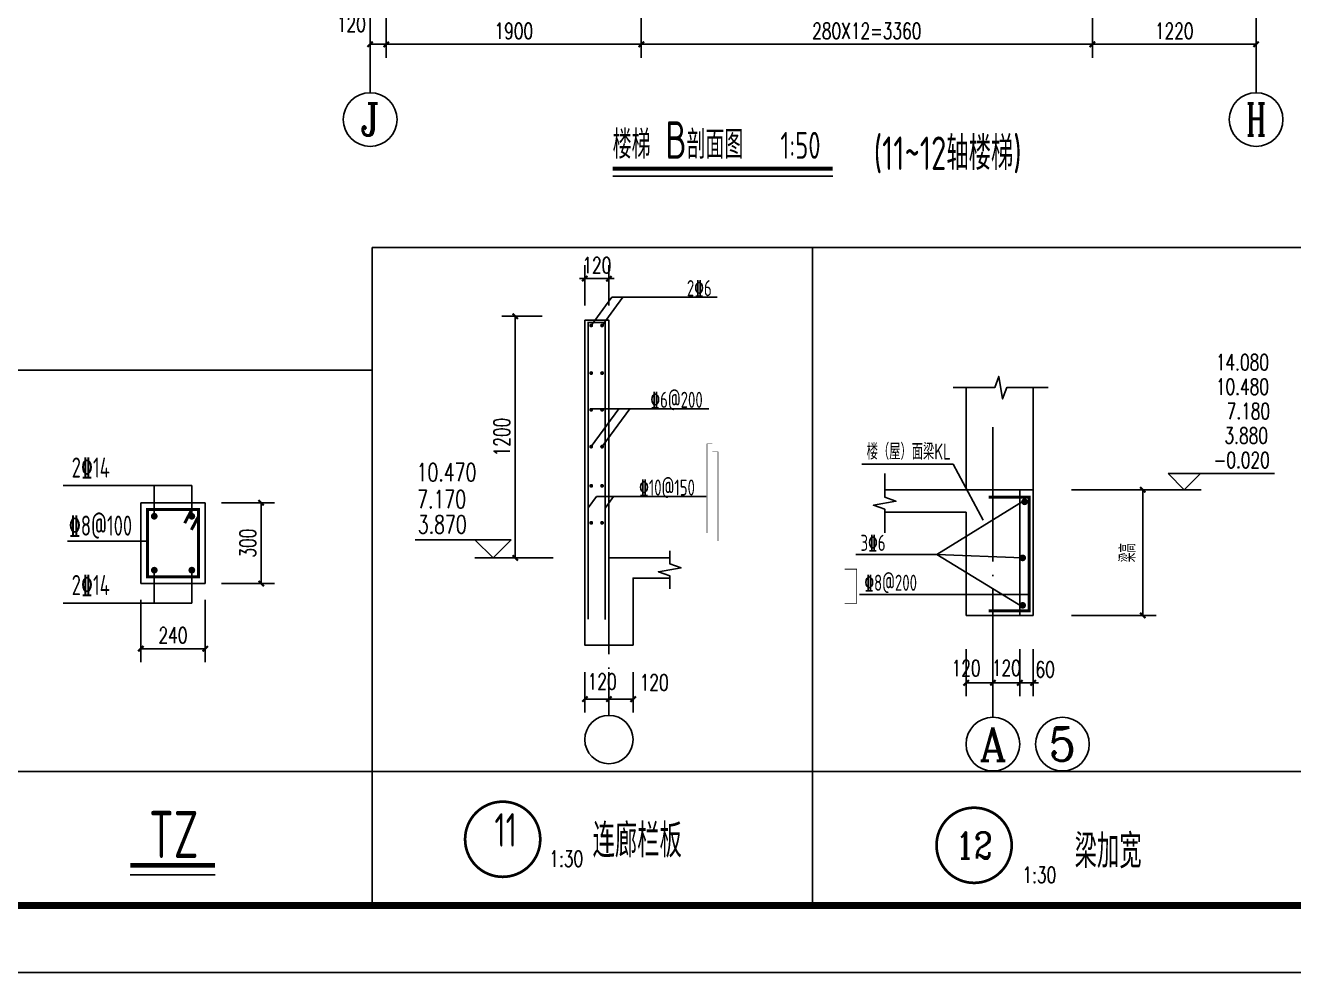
# Model space of a CAD drawing. Extents: x 1051052 to 1482120, y -981644 to -673261.
# Drawn here: x 1448506 to 1467402, y -981644 to -967533 of the extents above; entities that cross this region are included whole.
import ezdxf
from ezdxf.enums import TextEntityAlignment as Align

# ---------------------------------------------------------------- set-up
doc = ezdxf.new("R2010")
doc.units = 0
doc.header["$LTSCALE"] = 1000
doc.header["$MEASUREMENT"] = 0
doc.linetypes.add('DOTE', pattern=[2.42, 2, -0.2, 0.02, -0.2])
for name, color, linetype in [('82', 2, 'Continuous'), ('A-Fixt', 81, 'Continuous'), ('AXIS', 3, 'Continuous'), ('AXIS_TEXT', 7, 'Continuous'), ('DIM_ELEV', 3, 'Continuous'), ('DIM_IDEN', 3, 'Continuous'), ('DIM_LEAD', 3, 'Continuous'), ('DIM_SYMB', 3, 'Continuous'), ('DOTE', 1, 'DOTE'), ('PUB_DIM', 3, 'Continuous'), ('PUB_TEXT', 7, 'Continuous'), ('TK', 142, 'Continuous'), ('剖面钢筋', 1, 'Continuous'), ('填充', 8, 'Continuous'), ('钢筋', 1, 'Continuous')]:
    doc.layers.add(name, color=color, linetype=linetype)
doc.layers.add('TAB', color=7, linetype='Continuous', lineweight=25)
doc.styles.add('_TCH_AXIS', font='COMPLEX', dxfattribs={"bigfont": 'GBCBIG'})
doc.styles.add('_TCH_DIM', font='SIMPLEX', dxfattribs={"bigfont": 'GBCBIG'})
doc.styles.add('_TCH_DIM_T3', font='SIMPLEX', dxfattribs={"width": 0.705882, "bigfont": 'GBCBIG'})
doc.styles.add('_TCH_LABEL', font='COMPLEX', dxfattribs={"bigfont": 'GBCBIG'})
doc.styles.add('COMPLEX', font='COMPLEX')
doc.styles.get("Standard").update_dxf_attribs({"font": 'tssdeng.shx', "width": 0.7, "bigfont": '0hztxt.shx'})
doc.styles.add('TSSD_Norm', font='Tssdeng.shx', dxfattribs={"width": 0.7, "bigfont": 'hztxt.shx'})
doc.dimstyles.new('TCH-25-0.4&&80', dxfattribs={"dimtxt": 238, "dimasz": 80, "dimexe": 200, "dimexo": 240, "dimgap": 80, "dimtad": 1, "dimdec": 0, "dimlfac": 0.25, "dimzin": 0, "dimdsep": 46, "dimtxsty": '_TCH_DIM_T3', "dimblk": 'ARCHTICK', "dimcen": 0.09, "dimclrt": 7, "dimazin": 2, "dimtfac": 1, "dimtdec": 0, "dimtix": 1, "dimtmove": 2, "dimatfit": 3, "dimfxl": 0, "dimtolj": 1, "dimtzin": 0, "dimarcsym": 0})
doc.dimstyles.new('TCH-30&&80', dxfattribs={"dimtxt": 238, "dimasz": 80, "dimexe": 200, "dimexo": 240, "dimgap": 101, "dimtad": 1, "dimdec": 0, "dimlfac": 0.3, "dimzin": 0, "dimdsep": 46, "dimtxsty": '_TCH_DIM_T3', "dimblk": 'ARCHTICK', "dimcen": 0.09, "dimclrt": 7, "dimazin": 2, "dimtfac": 1, "dimtdec": 0, "dimtix": 1, "dimtmove": 2, "dimatfit": 3, "dimfxl": 0, "dimtolj": 1, "dimtzin": 0, "dimarcsym": 0})
doc.dimstyles.new('TCH-30--80', dxfattribs={"dimtxt": 238, "dimasz": 80, "dimexe": 200, "dimexo": 240, "dimgap": 80, "dimtad": 1, "dimdec": 0, "dimlfac": 0.333333, "dimzin": 0, "dimdsep": 46, "dimtxsty": '_TCH_DIM_T3', "dimblk": 'ARCHTICK', "dimcen": 0.09, "dimclrt": 7, "dimazin": 2, "dimtfac": 1, "dimtdec": 0, "dimtix": 1, "dimtmove": 2, "dimatfit": 3, "dimfxl": 0, "dimtolj": 1, "dimtzin": 0, "dimarcsym": 0})
doc.dimstyles.new('TCH-50&&80', dxfattribs={"dimtxt": 238, "dimasz": 80, "dimexe": 200, "dimexo": 240, "dimgap": 80, "dimtad": 1, "dimdec": 0, "dimlfac": 0.5, "dimzin": 0, "dimdsep": 46, "dimtxsty": '_TCH_DIM_T3', "dimblk": 'ARCHTICK', "dimcen": 0.09, "dimclrt": 7, "dimazin": 2, "dimtfac": 1, "dimtdec": 0, "dimtix": 1, "dimtmove": 2, "dimatfit": 3, "dimfxl": 0, "dimtolj": 1, "dimtzin": 0, "dimarcsym": 0})

# ---------------------------------------------------------------- blocks, each defined once
blk = doc.blocks.new('_ArchTick')
at = {"color": 0, "linetype": 'ByBlock', "const_width": 0.4}
blk.add_lwpolyline([(-0.5, -0.5), (0.5, 0.5)], dxfattribs=at)
blk = doc.blocks.new('*D668')
at = {"layer": 'Defpoints', "color": 0, "transparency": 16777216}
for p in [(1451186, -974645), (1452019, -974645), (1451186, -975848)]:
    blk.add_point(p, dxfattribs=at)
at = {"layer": 'PUB_DIM', "color": 0, "lineweight": -2, "transparency": 16777216}
for p, q in [((1451426, -974645), (1452219, -974645)), ((1452019, -975848), (1452019, -974645)), ((1451426, -975848), (1452219, -975848))]:
    blk.add_line(p, q, dxfattribs=at)
at = {"layer": 'PUB_DIM', "color": 0, "lineweight": -2, "transparency": 16777216, "xscale": 80, "yscale": 80, "zscale": 80}
for p, rotation in [((1452019, -974645), 90), ((1452019, -975848), 270)]:
    blk.add_blockref('_ArchTick', p, dxfattribs=dict(at, rotation=rotation))
at = {"layer": 'PUB_DIM', "color": 7, "transparency": 16777216, "insert": (1451820, -975247), "char_height": 238, "attachment_point": 5, "rotation": 90, "style": '_TCH_DIM_T3'}
blk.add_mtext('\\A1;300', dxfattribs=at)
blk = doc.blocks.new('*D669')
at = {"layer": 'Defpoints', "color": 0, "transparency": 16777216}
for p in [(1450226, -975848), (1451186, -975848), (1451186, -976818)]:
    blk.add_point(p, dxfattribs=at)
at = {"layer": 'PUB_DIM', "color": 0, "lineweight": -2, "transparency": 16777216}
for p, q in [((1450226, -976088), (1450226, -977018)), ((1451186, -976088), (1451186, -977018)), ((1450226, -976818), (1451186, -976818))]:
    blk.add_line(p, q, dxfattribs=at)
at = {"layer": 'PUB_DIM', "color": 0, "lineweight": -2, "transparency": 16777216, "xscale": 80, "yscale": 80, "zscale": 80, "rotation": 180}
blk.add_blockref('_ArchTick', (1450226, -976818), dxfattribs=at)
at = {"layer": 'PUB_DIM', "color": 0, "lineweight": -2, "transparency": 16777216, "xscale": 80, "yscale": 80, "zscale": 80}
blk.add_blockref('_ArchTick', (1451186, -976818), dxfattribs=at)
at = {"layer": 'PUB_DIM', "color": 7, "transparency": 16777216, "insert": (1450706, -976619), "char_height": 238, "attachment_point": 5, "style": '_TCH_DIM_T3'}
blk.add_mtext('\\A1;240', dxfattribs=at)
blk = doc.blocks.new('*D685')
at = {"layer": 'Defpoints', "color": 0, "transparency": 16777216}
for p in [(1453643, -966489), (1453883, -966489), (1453883, -967815)]:
    blk.add_point(p, dxfattribs=at)
at = {"layer": 'PUB_DIM', "color": 0, "lineweight": -2, "transparency": 16777216}
for p, q in [((1453643, -966729), (1453643, -968015)), ((1453883, -966729), (1453883, -968015)), ((1453643, -967815), (1453883, -967815))]:
    blk.add_line(p, q, dxfattribs=at)
at = {"layer": 'PUB_DIM', "color": 0, "lineweight": -2, "transparency": 16777216, "xscale": 80, "yscale": 80, "zscale": 80, "rotation": 180}
blk.add_blockref('_ArchTick', (1453643, -967815), dxfattribs=at)
at = {"layer": 'PUB_DIM', "color": 0, "lineweight": -2, "transparency": 16777216, "xscale": 80, "yscale": 80, "zscale": 80}
blk.add_blockref('_ArchTick', (1453883, -967815), dxfattribs=at)
at = {"layer": 'PUB_DIM', "color": 7, "transparency": 16777216, "insert": (1453363, -967512), "char_height": 238, "attachment_point": 5, "style": '_TCH_DIM_T3'}
blk.add_mtext('\\A1;120', dxfattribs=at)
blk = doc.blocks.new('*D686')
at = {"layer": 'Defpoints', "color": 0, "transparency": 16777216}
for p in [(1453883, -966489), (1457683, -966489), (1457683, -967815)]:
    blk.add_point(p, dxfattribs=at)
at = {"layer": 'PUB_DIM', "color": 0, "lineweight": -2, "transparency": 16777216}
for p, q in [((1453883, -966729), (1453883, -968015)), ((1457683, -966729), (1457683, -968015)), ((1453883, -967815), (1457683, -967815))]:
    blk.add_line(p, q, dxfattribs=at)
at = {"layer": 'PUB_DIM', "color": 0, "lineweight": -2, "transparency": 16777216, "xscale": 80, "yscale": 80, "zscale": 80, "rotation": 180}
blk.add_blockref('_ArchTick', (1453883, -967815), dxfattribs=at)
at = {"layer": 'PUB_DIM', "color": 0, "lineweight": -2, "transparency": 16777216, "xscale": 80, "yscale": 80, "zscale": 80}
blk.add_blockref('_ArchTick', (1457683, -967815), dxfattribs=at)
at = {"layer": 'PUB_DIM', "color": 7, "transparency": 16777216, "insert": (1455783, -967616), "char_height": 238, "attachment_point": 5, "style": '_TCH_DIM_T3'}
blk.add_mtext('\\A1;1900', dxfattribs=at)
blk = doc.blocks.new('*D687')
at = {"layer": 'Defpoints', "color": 0, "transparency": 16777216}
for p in [(1457683, -966501), (1464403, -966501), (1464403, -967815)]:
    blk.add_point(p, dxfattribs=at)
at = {"layer": 'PUB_DIM', "color": 0, "lineweight": -2, "transparency": 16777216}
for p, q in [((1457683, -966741), (1457683, -968015)), ((1464403, -966741), (1464403, -968015)), ((1457683, -967815), (1464403, -967815))]:
    blk.add_line(p, q, dxfattribs=at)
at = {"layer": 'PUB_DIM', "color": 0, "lineweight": -2, "transparency": 16777216, "xscale": 80, "yscale": 80, "zscale": 80, "rotation": 180}
blk.add_blockref('_ArchTick', (1457683, -967815), dxfattribs=at)
at = {"layer": 'PUB_DIM', "color": 0, "lineweight": -2, "transparency": 16777216, "xscale": 80, "yscale": 80, "zscale": 80}
blk.add_blockref('_ArchTick', (1464403, -967815), dxfattribs=at)
at = {"layer": 'PUB_DIM', "color": 7, "transparency": 16777216, "insert": (1461043, -967616), "char_height": 238, "attachment_point": 5, "style": '_TCH_DIM_T3'}
blk.add_mtext('\\A1;{\\W0.70588;280X12=3360}', dxfattribs=at)
blk = doc.blocks.new('_AXISO')
blk.add_circle((0, 0), 0.5)
at = {"layer": 'AXIS_TEXT', "style": 'COMPLEX', "width": 1.041667}
blk.add_attdef('A', text='', height=0.56, dxfattribs=at).set_placement((-0.25, -0.28), (0.25, -0.28), align=Align.FIT)
blk = doc.blocks.new('*D688')
at = {"layer": 'Defpoints', "color": 0, "transparency": 16777216}
for p in [(1466843, -965979), (1464403, -966501), (1466843, -967815)]:
    blk.add_point(p, dxfattribs=at)
at = {"layer": 'PUB_DIM', "color": 0, "lineweight": -2, "transparency": 16777216}
for p, q in [((1466843, -966219), (1466843, -968015)), ((1464403, -966741), (1464403, -968015)), ((1464403, -967815), (1466843, -967815))]:
    blk.add_line(p, q, dxfattribs=at)
at = {"layer": 'PUB_DIM', "color": 0, "lineweight": -2, "transparency": 16777216, "xscale": 80, "yscale": 80, "zscale": 80, "rotation": 180}
blk.add_blockref('_ArchTick', (1464403, -967815), dxfattribs=at)
at = {"layer": 'PUB_DIM', "color": 0, "lineweight": -2, "transparency": 16777216, "xscale": 80, "yscale": 80, "zscale": 80}
blk.add_blockref('_ArchTick', (1466843, -967815), dxfattribs=at)
at = {"layer": 'PUB_DIM', "color": 7, "transparency": 16777216, "insert": (1465623, -967616), "char_height": 238, "attachment_point": 5, "style": '_TCH_DIM_T3'}
blk.add_mtext('\\A1;1220', dxfattribs=at)
blk = doc.blocks.new('*D866')
at = {"layer": 'Defpoints', "color": 0, "transparency": 16777216}
for p in [(1457201, -976374), (1457561, -976374), (1457201, -977569)]:
    blk.add_point(p, dxfattribs=at)
at = {"layer": 'PUB_DIM', "color": 0, "lineweight": -2, "transparency": 16777216}
for p, q in [((1457201, -977169), (1457201, -977769)), ((1457561, -977169), (1457561, -977769)), ((1457561, -977569), (1457201, -977569))]:
    blk.add_line(p, q, dxfattribs=at)
at = {"layer": 'PUB_DIM', "color": 0, "lineweight": -2, "transparency": 16777216, "xscale": 80, "yscale": 80, "zscale": 80}
for p, rotation in [((1457201, -977569), 180.0000000000371), ((1457561, -977569), 3.701039474890422e-11)]:
    blk.add_blockref('_ArchTick', p, dxfattribs=dict(at, rotation=rotation))
at = {"layer": 'PUB_DIM', "color": 7, "transparency": 16777216, "insert": (1457875, -977321), "char_height": 238, "attachment_point": 5, "style": '_TCH_DIM_T3'}
blk.add_mtext('\\A1;120', dxfattribs=at)
blk = doc.blocks.new('*D863')
at = {"layer": 'Defpoints', "color": 0, "transparency": 16777216}
for p in [(1455804, -971866), (1456731, -971866), (1456731, -975466)]:
    blk.add_point(p, dxfattribs=at)
at = {"layer": 'PUB_DIM', "color": 0, "lineweight": -2, "transparency": 16777216}
for p, q in [((1456204, -971866), (1455604, -971866)), ((1455804, -975466), (1455804, -971866)), ((1456204, -975466), (1455604, -975466))]:
    blk.add_line(p, q, dxfattribs=at)
at = {"layer": 'PUB_DIM', "color": 0, "lineweight": -2, "transparency": 16777216, "xscale": 80, "yscale": 80, "zscale": 80}
for p, rotation in [((1455804, -971866), 90), ((1455804, -975466), 270)]:
    blk.add_blockref('_ArchTick', p, dxfattribs=dict(at, rotation=rotation))
at = {"layer": 'PUB_DIM', "color": 7, "transparency": 16777216, "insert": (1455605, -973666), "char_height": 238, "attachment_point": 5, "rotation": 90, "style": '_TCH_DIM_T3'}
blk.add_mtext('\\A1;1200', dxfattribs=at)
blk = doc.blocks.new('*D864')
at = {"layer": 'Defpoints', "color": 0, "transparency": 16777216}
for p in [(1456841, -971306), (1456841, -972394), (1457201, -972708)]:
    blk.add_point(p, dxfattribs=at)
at = {"layer": 'PUB_DIM', "color": 0, "lineweight": -2, "transparency": 16777216}
for p, q in [((1456841, -971706), (1456841, -971106)), ((1457201, -971706), (1457201, -971106)), ((1456841, -971306), (1456761, -971306)), ((1457201, -971306), (1456841, -971306)), ((1457201, -971306), (1457281, -971306))]:
    blk.add_line(p, q, dxfattribs=at)
at = {"layer": 'PUB_DIM', "color": 0, "lineweight": -2, "transparency": 16777216, "xscale": 80, "yscale": 80, "zscale": 80}
blk.add_blockref('_ArchTick', (1456841, -971306), dxfattribs=at)
at = {"layer": 'PUB_DIM', "color": 0, "lineweight": -2, "transparency": 16777216, "xscale": 80, "yscale": 80, "zscale": 80, "rotation": 180}
blk.add_blockref('_ArchTick', (1457201, -971306), dxfattribs=at)
at = {"layer": 'PUB_DIM', "color": 7, "transparency": 16777216, "insert": (1457021, -971107), "char_height": 238, "attachment_point": 5, "style": '_TCH_DIM_T3'}
blk.add_mtext('\\A1;120', dxfattribs=at)
blk = doc.blocks.new('*D865')
at = {"layer": 'Defpoints', "color": 0, "transparency": 16777216}
for p in [(1456841, -976285), (1457201, -976285), (1456841, -977569)]:
    blk.add_point(p, dxfattribs=at)
at = {"layer": 'PUB_DIM', "color": 0, "lineweight": -2, "transparency": 16777216}
for p, q in [((1456841, -977169), (1456841, -977769)), ((1457201, -977169), (1457201, -977769)), ((1457201, -977569), (1456841, -977569))]:
    blk.add_line(p, q, dxfattribs=at)
at = {"layer": 'PUB_DIM', "color": 0, "lineweight": -2, "transparency": 16777216, "xscale": 80, "yscale": 80, "zscale": 80, "rotation": 180}
blk.add_blockref('_ArchTick', (1456841, -977569), dxfattribs=at)
at = {"layer": 'PUB_DIM', "color": 0, "lineweight": -2, "transparency": 16777216, "xscale": 80, "yscale": 80, "zscale": 80}
blk.add_blockref('_ArchTick', (1457201, -977569), dxfattribs=at)
at = {"layer": 'PUB_DIM', "color": 7, "transparency": 16777216, "insert": (1457100, -977308), "char_height": 238, "attachment_point": 5, "style": '_TCH_DIM_T3'}
blk.add_mtext('\\A1;120', dxfattribs=at)
blk = doc.blocks.new('A2K')
at = {"layer": 'TK'}
blk.add_lwpolyline([(0, 0), (59400, 0), (59400, 42000), (0, 42000)], close=True, dxfattribs=at)
at = {"layer": 'TK', "const_width": 100}
blk.add_lwpolyline([(2500, 1000), (58400, 1000), (58400, 41000), (2500, 41000)], close=True, dxfattribs=at)
blk = doc.blocks.new('*D976')
at = {"layer": 'Defpoints', "color": 0, "transparency": 16777216}
for p in [(1463854, -974451), (1465155, -974451), (1463854, -976322)]:
    blk.add_point(p, dxfattribs=at)
at = {"layer": 'PUB_DIM', "color": 0, "lineweight": -2, "transparency": 16777216}
for p, q in [((1464094, -974451), (1465355, -974451)), ((1465155, -976322), (1465155, -974451)), ((1464094, -976322), (1465355, -976322))]:
    blk.add_line(p, q, dxfattribs=at)
at = {"layer": 'PUB_DIM', "color": 0, "lineweight": -2, "transparency": 16777216, "xscale": 80, "yscale": 80, "zscale": 80}
for p, rotation in [((1465155, -974451), 90), ((1465155, -976322), 270)]:
    blk.add_blockref('_ArchTick', p, dxfattribs=dict(at, rotation=rotation))
at = {"layer": 'PUB_DIM', "color": 7, "transparency": 16777216, "insert": (1464928, -975387), "char_height": 238, "attachment_point": 5, "rotation": 90, "style": '_TCH_DIM_T3'}
blk.add_mtext('\\A1;梁高', dxfattribs=at)
blk = doc.blocks.new('*D977')
at = {"layer": 'Defpoints', "color": 0, "transparency": 16777216}
for p in [(1462522, -976586), (1462922, -976586), (1462922, -977326)]:
    blk.add_point(p, dxfattribs=at)
at = {"layer": 'PUB_DIM', "color": 0, "lineweight": -2, "transparency": 16777216}
for p, q in [((1462522, -976826), (1462522, -977526)), ((1462922, -976826), (1462922, -977526)), ((1462522, -977326), (1462922, -977326))]:
    blk.add_line(p, q, dxfattribs=at)
at = {"layer": 'PUB_DIM', "color": 0, "lineweight": -2, "transparency": 16777216, "xscale": 80, "yscale": 80, "zscale": 80, "rotation": 180}
blk.add_blockref('_ArchTick', (1462522, -977326), dxfattribs=at)
at = {"layer": 'PUB_DIM', "color": 0, "lineweight": -2, "transparency": 16777216, "xscale": 80, "yscale": 80, "zscale": 80}
blk.add_blockref('_ArchTick', (1462922, -977326), dxfattribs=at)
at = {"layer": 'PUB_DIM', "color": 7, "transparency": 16777216, "insert": (1462522, -977109), "char_height": 238, "attachment_point": 5, "style": '_TCH_DIM_T3'}
blk.add_mtext('\\A1;120', dxfattribs=at)
blk = doc.blocks.new('*D978')
at = {"layer": 'Defpoints', "color": 0, "transparency": 16777216}
for p in [(1462922, -976586), (1463322, -976586), (1463322, -977326)]:
    blk.add_point(p, dxfattribs=at)
at = {"layer": 'PUB_DIM', "color": 0, "lineweight": -2, "transparency": 16777216}
for p, q in [((1462922, -976826), (1462922, -977526)), ((1463322, -976826), (1463322, -977526)), ((1462922, -977326), (1462842, -977326)), ((1462922, -977326), (1463322, -977326)), ((1463322, -977326), (1463402, -977326))]:
    blk.add_line(p, q, dxfattribs=at)
at = {"layer": 'PUB_DIM', "color": 0, "lineweight": -2, "transparency": 16777216, "xscale": 80, "yscale": 80, "zscale": 80}
blk.add_blockref('_ArchTick', (1462922, -977326), dxfattribs=at)
at = {"layer": 'PUB_DIM', "color": 0, "lineweight": -2, "transparency": 16777216, "xscale": 80, "yscale": 80, "zscale": 80, "rotation": 180}
blk.add_blockref('_ArchTick', (1463322, -977326), dxfattribs=at)
at = {"layer": 'PUB_DIM', "color": 7, "transparency": 16777216, "insert": (1463122, -977106), "char_height": 238, "attachment_point": 5, "style": '_TCH_DIM_T3'}
blk.add_mtext('\\A1;120', dxfattribs=at)
blk = doc.blocks.new('*D979')
at = {"layer": 'Defpoints', "color": 0, "transparency": 16777216}
for p in [(1463322, -976586), (1463521, -976586), (1463521, -977326)]:
    blk.add_point(p, dxfattribs=at)
at = {"layer": 'PUB_DIM', "color": 0, "lineweight": -2, "transparency": 16777216}
for p, q in [((1463322, -976826), (1463322, -977526)), ((1463521, -976826), (1463521, -977526)), ((1463322, -977326), (1463242, -977326)), ((1463322, -977326), (1463521, -977326)), ((1463521, -977326), (1463601, -977326))]:
    blk.add_line(p, q, dxfattribs=at)
at = {"layer": 'PUB_DIM', "color": 0, "lineweight": -2, "transparency": 16777216, "xscale": 80, "yscale": 80, "zscale": 80}
blk.add_blockref('_ArchTick', (1463322, -977326), dxfattribs=at)
at = {"layer": 'PUB_DIM', "color": 0, "lineweight": -2, "transparency": 16777216, "xscale": 80, "yscale": 80, "zscale": 80, "rotation": 180}
blk.add_blockref('_ArchTick', (1463521, -977326), dxfattribs=at)
at = {"layer": 'PUB_DIM', "color": 7, "transparency": 16777216, "insert": (1463700, -977127), "char_height": 238, "attachment_point": 5, "style": '_TCH_DIM_T3'}
blk.add_mtext('\\A1;60', dxfattribs=at)

msp = doc.modelspace()

# ---------------------------------------------------------------- linework, layer by layer
at = {"layer": '82'}
for p, q in [((1451186.068, -974645.364), (1450226.426, -974645.364)), ((1450226.426, -974645.364), (1450226.426, -975627.042)), ((1451186.068, -975848.37), (1451186.068, -974645.364)), ((1450226.426, -975627.042), (1450226.426, -975256.106)), ((1450226.426, -975256.106), (1450226.426, -975848.37)), ((1450226.426, -975848.37), (1451186.068, -975848.37))]:
    msp.add_line(p, q, dxfattribs=at)
at = {"layer": 'A-Fixt', "color": 0}
for p, q in [((1462522.45, -972929.756), (1462522.45, -974450.552)), ((1463521.45, -974450.552), (1463521.45, -972929.756)), ((1462522.45, -974450.552), (1461309.457, -974450.552)), ((1463521.45, -974450.552), (1463321.65, -974450.552)), ((1463321.65, -974450.552), (1463321.65, -976322.46)), ((1463521.45, -976322.46), (1463521.45, -974450.552)), ((1461309.457, -974783.552), (1462522.45, -974783.552)), ((1462522.45, -974783.552), (1462522.45, -976322.46)), ((1462522.45, -976322.46), (1463521.45, -976322.46))]:
    msp.add_line(p, q, dxfattribs=at)
for points in [[(1458106.495, -975765.648), (1457560.649, -975765.648), (1457560.649, -976765), (1456841.369, -976765), (1456841.369, -976765), (1456841.369, -976765), (1456841.369, -976765), (1456841.369, -976765), (1456841.369, -971925.741)], [(1457201.009, -971925.741), (1456841.369, -971925.741), (1456841.369, -971925.741), (1456841.369, -971925.741)], [(1457201.009, -971925.741), (1457201.009, -971925.741), (1457201.009, -972285.381), (1457201.009, -975465.948)], [(1463321.65, -974450.552), (1462522.45, -974450.552)], [(1457201.009, -975465.948), (1457560.649, -975465.948)], [(1457560.649, -975465.948), (1458106.495, -975465.948)]]:
    msp.add_lwpolyline(points, dxfattribs=at)
at = {"layer": 'AXIS'}
for p, q in [((1453643.258, -967576.258), (1453643.258, -968535.691)), ((1466843.258, -967576.258), (1466843.258, -968535.691))]:
    msp.add_line(p, q, dxfattribs=at)
for centre, radius in [((1457201.009, -978172.113), 359.64), ((1462922.05, -978239.414), 399.6), ((1463957.176, -978239.414), 399.6)]:
    msp.add_circle(centre, radius, dxfattribs=at)
at = {"layer": 'DIM_ELEV'}
for p, q in [((1465772.322, -974450.552), (1465532.322, -974210.552)), ((1465532.322, -974210.552), (1467115.522, -974210.552)), ((1465772.322, -974450.552), (1466012.322, -974210.552)), ((1465212.322, -974450.552), (1466012.322, -974450.552))]:
    msp.add_line(p, q, dxfattribs=at)
at = {"layer": 'DIM_ELEV', "color": 0}
for p, q in [((1465136.047, -974450.552), (1466022.564, -974450.552)), ((1455744.859, -975195.948), (1454314.337, -975195.948)), ((1455474.859, -975465.948), (1455204.859, -975195.948)), ((1455474.859, -975465.948), (1455744.859, -975195.948)), ((1456369.928, -975465.948), (1455204.859, -975465.948))]:
    msp.add_line(p, q, dxfattribs=at)
at = {"layer": 'DIM_IDEN', "const_width": 40}
for points in [[(1456177.587, -979657.158, 1), (1455057.587, -979657.158, 1)], [(1463201.461, -979747.17, 1), (1462081.461, -979747.17, 1)]]:
    msp.add_lwpolyline(points, format="xyb", close=True, dxfattribs=at)
at = {"layer": 'DIM_LEAD'}
for p, q in [((1456936.517, -972003.544), (1457244.037, -971583.121)), ((1457098.478, -972003.544), (1457405.997, -971583.121)), ((1458812.878, -971583.121), (1457244.037, -971583.121)), ((1458689.106, -973246.415), (1456935.385, -973246.415)), ((1456936.517, -973808.599), (1457347.728, -973246.415)), ((1457098.478, -973808.599), (1457509.688, -973246.415)), ((1462330.291, -974068.002), (1460968.44, -974068.002)), ((1462775.863, -974904.479), (1462330.291, -974068.002)), ((1462775.863, -974904.479), (1462330.291, -974068.002)), ((1462775.863, -974904.479), (1462330.291, -974068.002)), ((1462775.863, -974904.479), (1462330.291, -974068.002)), ((1456891.69, -974722.142), (1457015.151, -974553.353)), ((1458650.468, -974553.353), (1457015.151, -974553.353)), ((1457144.629, -974725.568), (1457270.596, -974553.353)), ((1463371.621, -974618.42), (1462087.387, -975415.326)), ((1462087.387, -975415.326), (1460877.246, -975415.326)), ((1463364.956, -975465.648), (1462087.387, -975415.326)), ((1463364.956, -976197.056), (1462087.387, -975415.326)), ((1463459.628, -976009.162), (1460934.727, -976009.162))]:
    msp.add_line(p, q, dxfattribs=at)
at = {"layer": 'DIM_SYMB'}
for points, const_width in [([(1457257.027, -969667.43), (1460535.438, -969667.43)], 56), ([(1450069.588, -980046.206), (1451333.338, -980046.206)], 70)]:
    msp.add_lwpolyline(points, dxfattribs=dict(at, const_width=const_width))
for points in [[(1457257.027, -969779.43), (1460535.438, -969779.43)], [(1463745.968, -972929.756), (1463127.923, -972929.756), (1463066.776, -973097.756), (1463007.53, -972761.756), (1462947.923, -972929.756), (1462329.878, -972929.756)], [(1461309.457, -974210.552), (1461309.457, -974560.41), (1461477.457, -974621.557), (1461141.457, -974680.803), (1461309.457, -974740.41), (1461309.457, -975090.268)], [(1458106.495, -975360.348), (1458106.495, -975552.624), (1458274.495, -975613.771), (1457938.495, -975673.017), (1458106.495, -975732.624), (1458106.495, -975924.9)], [(1450069.588, -980186.206), (1451333.338, -980186.206)]]:
    msp.add_lwpolyline(points, dxfattribs=at)
at = {"layer": 'DOTE', "linetype": 'DOTE'}
for p, q in [((1453643.258, -968417.092), (1453643.258, -944188.108)), ((1466843.258, -968417.092), (1466843.258, -944188.108)), ((1462922.05, -973517.691), (1462922.05, -977839.814))]:
    msp.add_line(p, q, dxfattribs=at)
at = {"layer": 'DOTE'}
msp.add_line((1457201.009, -974897.34), (1457201.009, -977812.473), dxfattribs=at)
at = {"layer": 'PUB_TEXT'}
for p, q in [((1450426.426, -974389.662), (1449070.934, -974389.662)), ((1450426.426, -974845.364), (1450426.426, -974389.662)), ((1450986.068, -974389.662), (1450426.426, -974389.662)), ((1450986.068, -974845.364), (1450986.068, -974389.662)), ((1449134.636, -975217.611), (1450326.426, -975217.611)), ((1450426.426, -975648.37), (1450426.426, -976140.066)), ((1450986.068, -975648.37), (1450986.068, -976140.066)), ((1450426.426, -976140.066), (1449070.934, -976140.066)), ((1450986.068, -976140.066), (1450426.426, -976140.066))]:
    msp.add_line(p, q, dxfattribs=at)
at = {"layer": 'TAB'}
for p, q in [((1453673.446, -970843.364), (1474119.569, -970843.364)), ((1453673.446, -980643.929), (1453673.446, -970843.364)), ((1460231.813, -980643.929), (1460231.813, -970843.364)), ((1425219.569, -972669.05), (1453673.446, -972669.05)), ((1425219.569, -978649.969), (1467561.202, -978649.969))]:
    msp.add_line(p, q, dxfattribs=at)
at = {"layer": '剖面钢筋'}
for points, const_width in [([(1457087.187, -971958.176), (1457087.187, -971958.176), (1457087.187, -971958.176), (1456891.69, -971958.022), (1456891.69, -976382.354)], 25), ([(1456922.443, -971958.022), (1456922.443, -971958.022), (1456922.443, -971958.022), (1457144.629, -971958.022), (1457144.629, -976385.693)], 25), ([(1458740.19, -973765.879), (1458662.105, -973765.818), (1458662.105, -975093.117)], 7.5), ([(1458740.19, -973884.85), (1458826.508, -973884.85), (1458826.508, -975213.151)], 7.5)]:
    msp.add_lwpolyline(points, dxfattribs=dict(at, const_width=const_width))
for points, const_width in [([(1456950.917, -972003.544, -1), (1456922.117, -972003.544, -1)], 28.8), ([(1457112.878, -972003.544, -1), (1457084.078, -972003.544, -1)], 28.8), ([(1456950.917, -972712.642, -1), (1456922.117, -972712.642, -1)], 28.8), ([(1457112.878, -972712.642, -1), (1457084.078, -972712.642, -1)], 28.8), ([(1456950.917, -973259.35, -1), (1456922.117, -973259.35, -1)], 28.8), ([(1457112.878, -973259.35, -1), (1457084.078, -973259.35, -1)], 28.8), ([(1456950.917, -973808.599, -1), (1456922.117, -973808.599, -1)], 28.8), ([(1457112.878, -973808.599, -1), (1457084.078, -973808.599, -1)], 28.8), ([(1456950.917, -974392.255, -1), (1456922.117, -974392.255, -1)], 28.8), ([(1457112.878, -974392.255, -1), (1457084.078, -974392.255, -1)], 28.8), ([(1463368.604, -974630.326, 1), (1463418.604, -974630.326, 1)], 50), ([(1456950.917, -974943.322, -1), (1456922.117, -974943.322, -1)], 28.8), ([(1457112.878, -974943.322, -1), (1457084.078, -974943.322, -1)], 28.8), ([(1463339.956, -975465.648, 1), (1463389.956, -975465.648, 1)], 50), ([(1463339.956, -976172.056, 1), (1463389.956, -976172.056, 1)], 50)]:
    msp.add_lwpolyline(points, format="xyb", close=True, dxfattribs=dict(at, const_width=const_width))
for points in [[(1462858.622, -974560.754, 45, 45, 0), (1462858.622, -974560.754, 45, 45, 0), (1463459.628, -974560.754, 45, 45, 0), (1463459.628, -975875.342, 45, 45, 0), (1463459.628, -976252.095, 45, 45, 0), (1462858.622, -976252.095, 45, 45, 0), (1462858.622, -976252.095, 0, 0, 0)], [(1460712.001, -975635.077, 13.5, 13.5, 0), (1460712.001, -975635.077, 13.5, 13.5, 0), (1460892.302, -975635.077, 13.5, 13.5, 0), (1460892.302, -976029.454, 13.5, 13.5, 0), (1460892.302, -976142.479, 13.5, 13.5, 0), (1460712.001, -976142.479, 13.5, 13.5, 0), (1460712.001, -976142.479, 0, 0, 0)]]:
    msp.add_lwpolyline(points, format="xyseb", dxfattribs=at)
at = {"layer": '钢筋', "const_width": 45}
for points in [[(1451086.068, -974745.364), (1450326.426, -974745.364), (1450326.426, -975748.37), (1451086.068, -975748.37), (1451086.068, -974745.364)], [(1450986.068, -974745.364), (1450879.645, -974948.069)], [(1451086.068, -974845.364), (1450979.645, -975048.069)]]:
    msp.add_lwpolyline(points, dxfattribs=at)
at = {"layer": '钢筋', "const_width": 50}
for points in [[(1450451.426, -974845.364, 1), (1450401.426, -974845.364, 1), (1450451.426, -974845.364, 1)], [(1451011.068, -974845.364, 1), (1450961.068, -974845.364, 1), (1451011.068, -974845.364, 1)], [(1450451.426, -975648.37, 1), (1450401.426, -975648.37, 1), (1450451.426, -975648.37, 1)], [(1451011.068, -975648.37, 1), (1450961.068, -975648.37, 1), (1451011.068, -975648.37, 1)]]:
    msp.add_lwpolyline(points, format="xyb", dxfattribs=at)

# ---------------------------------------------------------------- block references
at = {"layer": 'AXIS'}
ref = msp.add_blockref('_AXISO', (1453643.258, -968935.691), dxfattribs=dict(at, xscale=800, yscale=800, zscale=800))
ref.add_attrib('A', 'J', dxfattribs={"layer": 'AXIS_TEXT', "height": 476.148, "style": '_TCH_AXIS', "width": 1.181818}).set_placement((1453495.879, -969173.766), (1453790.637, -969173.766), align=Align.FIT)
ref = msp.add_blockref('_AXISO', (1466843.258, -968935.691), dxfattribs=dict(at, xscale=800, yscale=800, zscale=800))
ref.add_attrib('A', 'H', dxfattribs={"layer": 'AXIS_TEXT', "height": 476.148, "style": '_TCH_AXIS', "width": 0.65}).set_placement((1466695.879, -969173.766), (1466990.637, -969173.766), align=Align.FIT)
at = {"layer": '填充'}
msp.add_blockref('A2K', (1422719.569, -981643.929), dxfattribs=at)

# ---------------------------------------------------------------- texts
at = {"layer": 'AXIS_TEXT', "style": '_TCH_AXIS'}
for s, width, p, p2 in [('A', 0.944444, (1462720.908, -978487.884), (1463123.192, -978487.884)), ('5', 1.214286, (1463756.034, -978487.884), (1464158.318, -978487.884))]:
    msp.add_text(s, height=496.939, dxfattribs=dict(at, width=width)).set_placement(p, p2, align=Align.FIT)
at = {"layer": 'PUB_TEXT', "color": 7, "width": 0.7}
for s, height, p in [('B', 560, (1458041.027, -969520.154)), ('楼梯', 423.3071, (1457257.027, -969520.154)), ('剖面图', 423.3071, (1458357.642, -969520.154)), ('1:50', 400, (1459755.438, -969520.154))]:
    msp.add_text(s, height=height, dxfattribs=at).set_placement(p)
at = {"layer": 'PUB_TEXT', "width": 0.7}
for s, height, p in [('(11~12轴楼梯)', 500, (1461146.204, -969687.668)), ('TZ', 700, (1450348.436, -979935.372)), ('连廊栏板', 500, (1456956.972, -979927.806)), ('梁加宽', 500, (1464139.286, -980084.767))]:
    msp.add_text(s, height=height, dxfattribs=at).set_placement(p)
at = {"layer": 'PUB_TEXT'}
for s, height, style, width, p in [('2%%1326', 240, 'TSSD_Norm', 0.7, (1458362.722, -971567.642)), ('%%1326@200', 240, 'TSSD_Norm', 0.7, (1457818.951, -973230.936)), ('2%%13214', 300, 'TSSD_Norm', 0.7, (1449196.427, -974269.663)), ('%%13210@150', 240, 'TSSD_Norm', 0.7, (1457651.082, -974537.874)), ('%%1328@100', 300, 'TSSD_Norm', 0.7, (1449152.832, -975135.191)), ('2%%13214', 300, 'TSSD_Norm', 0.7, (1449196.427, -976020.068)), ('1:30', 238, '_TCH_DIM', 0.705882, (1456312.646, -980066.289))]:
    msp.add_text(s, height=height, dxfattribs=dict(at, style=style, width=width)).set_placement(p)
at = {"layer": 'PUB_TEXT', "color": 7}
for s, height, style, width, p in [('14.080', 238, '_TCH_DIM', 0.705882, (1466243.522, -972670.552)), ('10.480', 238, '_TCH_DIM', 0.705882, (1466243.522, -973034.552)), ('7.180', 238, '_TCH_DIM', 0.705882, (1466403.522, -973398.552)), ('3.880', 238, '_TCH_DIM', 0.705882, (1466371.522, -973762.552)), ('楼（屋）面梁', 240, 'TSSD_Norm', 0.7, (1461040.44, -974001.672)), ('KL', 240, 'TSSD_Norm', 0.7, (1462048.44, -974001.672)), ('-0.020', 238, '_TCH_DIM', 0.705882, (1466211.522, -974126.552)), ('3%%1326', 240, 'TSSD_Norm', 0.7, (1460949.246, -975361.787)), ('%%1328@200', 240, 'TSSD_Norm', 0.7, (1461006.727, -975955.624)), ('1:30', 238, '_TCH_DIM', 0.705882, (1463361.461, -980307.17))]:
    msp.add_text(s, height=height, dxfattribs=dict(at, style=style, width=width)).set_placement(p)
at = {"layer": 'PUB_TEXT', "color": 0, "style": '_TCH_DIM', "width": 0.705882}
for s, p in [('10.470', (1454334.739, -974324.284)), ('7.170', (1454342.668, -974725.575)), ('3.870', (1454352.327, -975101.448))]:
    msp.add_text(s, height=267.75, dxfattribs=at).set_placement(p)
at = {"layer": 'PUB_TEXT', "width": 0.7}
msp.add_text('11', height=500, dxfattribs=at).set_placement((1455495.325, -979918.087), align=Align.BOTTOM_LEFT)
at = {"layer": 'PUB_TEXT', "color": 7, "style": '_TCH_LABEL'}
msp.add_text('12', height=394.1346, dxfattribs=at).set_placement((1462369.32, -979944.238), (1462913.601, -979944.238), align=Align.FIT)

# ---------------------------------------------------------------- dimensions: what is measured, and where the dimension line sits
at = {"layer": 'PUB_DIM'}
dim = msp.add_linear_dim(base=(1466843.258, -967815.155), p1=(1464403.258, -966501.445), p2=(1466843.258, -965979.356), angle=180, dimstyle='TCH-50&&80', dxfattribs=at)
dim.commit()
dim.dimension.update_dxf_attribs({"geometry": '*D688', "text_midpoint": (1465623.258, -967616.155)})
for base, p1, p2, angle, dimstyle, picture, middle, dimtype in [((1453883.258, -967815.155), (1453643.258, -966488.745), (1453883.258, -966488.745), 0, 'TCH-50&&80', '*D685', (1453363.258, -967512.267), 129), ((1456841.369, -977569.277), (1457201.009, -976284.575), (1456841.369, -976284.575), 180, 'TCH-30--80', '*D865', (1457100.138, -977307.971), 128), ((1457200.649, -977569.277), (1457560.649, -976374.265), (1457200.649, -976374.265), 180, 'TCH-30--80', '*D866', (1457875.334, -977320.68), 129), ((1462922.05, -977325.783), (1462522.45, -976586.36), (1462922.05, -976586.36), 0, 'TCH-30&&80', '*D977', (1462522.45, -977108.517), 129), ((1463521.45, -977325.783), (1463321.65, -976586.36), (1463521.45, -976586.36), 0, 'TCH-30&&80', '*D979', (1463699.553, -977127.414), 129)]:
    dim = msp.add_linear_dim(base=base, p1=p1, p2=p2, angle=angle, dimstyle=dimstyle, dxfattribs=at)
    dim.commit()
    dim.dimension.update_dxf_attribs({"geometry": picture, "text_midpoint": middle, "dimtype": dimtype})
for p1, p2, distance, dimstyle, picture, middle in [((1453883.258, -966488.745), (1457683.258, -966488.745), -1326.411, 'TCH-50&&80', '*D686', (1455783.258, -967616.155)), ((1456730.849, -975465.948), (1456730.849, -971865.801), 926.604, 'TCH-30--80', '*D863', (1455605.245, -973665.874)), ((1450226.426, -975848.37), (1451186.068, -975848.37), -969.676, 'TCH-25-0.4&&80', '*D669', (1450706.247, -976619.046)), ((1462922.05, -976586.36), (1463321.65, -976586.36), -739.423, 'TCH-30&&80', '*D978', (1463121.85, -977105.783))]:
    dim = msp.add_aligned_dim(p1=p1, p2=p2, distance=distance, dimstyle=dimstyle, dxfattribs=at)
    dim.commit()
    dim.dimension.update_dxf_attribs({"geometry": picture, "text_midpoint": middle})
for p1, p2, distance, text, dimstyle, picture, middle in [((1457683.258, -966501.445), (1464403.258, -966501.445), -1313.71, '{\\W0.70588;280X12=3360}', 'TCH-50&&80', '*D687', (1461043.258, -967616.155)), ((1463854.45, -976322.46), (1463854.45, -974450.552), -1300.096, '梁高', 'TCH-30&&80', '*D976', (1464927.984, -975386.506)), ((1451186.068, -975848.37), (1451186.068, -974645.364), -832.781, '300', 'TCH-25-0.4&&80', '*D668', (1451819.848, -975246.867))]:
    dim = msp.add_aligned_dim(p1=p1, p2=p2, distance=distance, text=text, dimstyle=dimstyle, dxfattribs=at)
    dim.commit()
    dim.dimension.update_dxf_attribs({"geometry": picture, "text_midpoint": middle})
dim = msp.add_linear_dim(base=(1456841.369, -971306.373), p1=(1457201.009, -972707.628), p2=(1456841.369, -972394.129), dimstyle='TCH-30--80', dxfattribs=at)
dim.commit()
dim.dimension.update_dxf_attribs({"geometry": '*D864', "text_midpoint": (1457021.189, -971107.373)})

doc.saveas('drawing.dxf')
